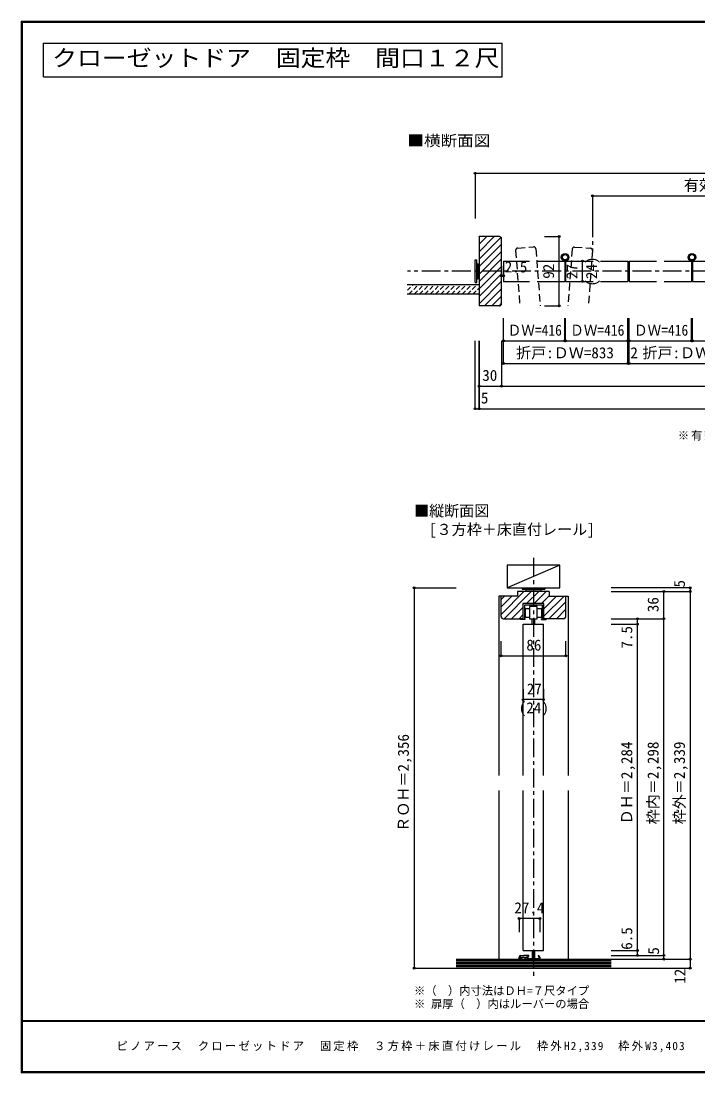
# Model space of a CAD drawing. Units: millimetres, scale not verified. Extents: x -973 to 977, y -718 to 696.
# Drawn here: x -973 to -75, y -701 to 696 of the extents above; entities that cross this region are included whole.
import ezdxf
from ezdxf.enums import TextEntityAlignment as Align

# ---------------------------------------------------------------- set-up
doc = ezdxf.new("R2010")
doc.units = ezdxf.units.MM
doc.header["$LTSCALE"] = 5
doc.header["$PDMODE"] = 32
doc.header["$PDSIZE"] = 2.5
for name, pattern in [('CHAIN1', [8, 5, -1, 1, -1]), ('DASHED1', [1.8, 1.2, -0.6]), ('DASHED2', [3, 2, -1])]:
    doc.linetypes.add(name, pattern=pattern)
for name, color, linetype in [('0-1_通り芯', 4, 'CHAIN1'), ('0-3_仕上げ', 2, 'Continuous'), ('0-4_枠', 7, 'Continuous'), ('0-6_扉', 6, 'Continuous'), ('0-7_金物', 7, 'Continuous'), ('0-A_文字', 7, 'Continuous'), ('0-B_寸法', 7, 'Continuous'), ('0-C_ハッチ', 4, 'Continuous'), ('F-1_枠', 6, 'Continuous'), ('F-A_文字', 7, 'Continuous')]:
    doc.layers.add(name, color=color, linetype=linetype)
doc.styles.add('ＭＳ ゴシック', font='')
doc.styles.get('ＭＳ ゴシック').set_extended_font_data('MS Gothic')

msp = doc.modelspace()

# ---------------------------------------------------------------- linework, layer by layer
at = {"layer": '0-1_通り芯'}
for p, q in [((-214.664, 433.658), (-214.664, 391.422)), ((463.653, 363.658), (-460.347, 363.658)), ((-293.111, -16.691), (-293.111, -575.638))]:
    msp.add_line(p, q, dxfattribs=at)
at = {"layer": '0-3_仕上げ'}
for p, q in [((-365.347, 345.658), (-460.58, 345.658)), ((-365.347, 333.158), (-460.58, 333.158)), ((-395.607, -549.667), (-190.083, -549.667)), ((-395.607, -561.667), (-190.083, -561.667))]:
    msp.add_line(p, q, dxfattribs=at)
at = {"layer": '0-3_仕上げ', "color": 4}
msp.add_line((-258.111, -26.667), (-328.111, -56.667), dxfattribs=at)
at = {"layer": '0-3_仕上げ', "color": 7}
for p, q in [((-395.607, -551.667), (-190.083, -551.667)), ((-395.607, -553.667), (-190.083, -553.667)), ((-395.607, -555.667), (-190.083, -555.667)), ((-395.607, -557.667), (-190.083, -557.667)), ((-395.607, -559.667), (-190.083, -559.667))]:
    msp.add_line(p, q, dxfattribs=at)
at = {"layer": '0-3_仕上げ', "color": 4}
msp.add_lwpolyline([(-328.111, -56.667), (-258.111, -56.667), (-258.111, -26.667), (-328.111, -26.667)], close=True, dxfattribs=at)
at = {"layer": '0-4_枠', "color": 3}
for p, q in [((-338.347, 409.658), (-365.347, 409.658)), ((-365.347, 409.658), (-365.347, 317.658)), ((-335.347, 320.658), (-335.347, 406.658)), ((-338.347, 317.658), (-365.347, 317.658)), ((-336.083, -94.691), (-336.083, -67.71)), ((-314.083, -67.71), (-336.083, -67.71)), ((-314.083, -61.691), (-314.083, -67.71)), ((-272.083, -61.691), (-314.083, -61.691)), ((-272.083, -61.691), (-272.083, -67.691)), ((-272.083, -67.71), (-250.083, -67.71)), ((-250.083, -94.691), (-250.083, -67.691)), ((-307.083, -77.691), (-307.083, -97.691)), ((-279.083, -77.691), (-307.083, -77.691)), ((-279.083, -97.691), (-279.083, -77.691)), ((-333.083, -97.691), (-307.083, -97.691)), ((-253.083, -97.691), (-279.083, -97.691))]:
    msp.add_line(p, q, dxfattribs=at)
at = {"layer": '0-4_枠', "color": 4}
for p, q in [((-250.083, -67.71), (-247.111, -67.71)), ((-247.111, -67.71), (-247.111, -305.667)), ((-339.111, -325.667), (-339.111, -549.667)), ((-247.111, -325.667), (-247.111, -549.667))]:
    msp.add_line(p, q, dxfattribs=at)
at = {"layer": '0-4_枠'}
for p, q in [((-312.111, -549.667), (-312.111, -546.967)), ((-312.111, -549.667), (-311.111, -549.667)), ((-311.111, -549.667), (-311.111, -546.924)), ((-310.111, -544.967), (-306.411, -544.967)), ((-309.211, -549.667), (-308.111, -549.667)), ((-308.111, -549.667), (-308.111, -547.067)), ((-308.011, -546.967), (-304.211, -546.967)), ((-306.111, -545.267), (-306.411, -544.967)), ((-306.111, -545.267), (-305.811, -544.967)), ((-299.511, -544.967), (-305.811, -544.967)), ((-304.111, -549.667), (-304.111, -547.067)), ((-304.111, -549.667), (-303.011, -549.667)), ((-303.011, -549.667), (-303.011, -547.741)), ((-302.923, -547.529), (-301.923, -546.529)), ((-301.411, -546.741), (-301.411, -548.667)), ((-300.411, -549.667), (-284.711, -549.667)), ((-300.311, -546.267), (-300.311, -548.267)), ((-299.411, -545.967), (-300.011, -545.967)), ((-299.811, -548.767), (-293.411, -548.767)), ((-299.211, -545.267), (-299.211, -545.767)), ((-293.111, -549.067), (-293.411, -548.767)), ((-287.011, -545.267), (-287.011, -545.767)), ((-286.811, -545.967), (-286.211, -545.967)), ((-285.911, -546.267), (-285.911, -548.267)), ((-284.711, -546.967), (-284.711, -549.667))]:
    msp.add_line(p, q, dxfattribs=at)
at = {"layer": '0-4_枠', "color": 4}
msp.add_lwpolyline([(-336.083, -67.71), (-339.111, -67.71), (-339.111, -305.667)], dxfattribs=at)
at = {"layer": '0-4_枠'}
for points in [[(-309.211, -549.667), (-309.211, -547.617), (-310.257, -546.57)], [(-293.111, -549.067), (-292.811, -548.767), (-286.411, -548.767)]]:
    msp.add_lwpolyline(points, dxfattribs=at)
at = {"layer": '0-4_枠', "color": 3}
for centre, start, end in [((-338.347, 406.658), 0, 90), ((-338.347, 320.658), 270, 0), ((-333.083, -94.691), 180.00001, 270), ((-253.083, -94.691), 270, 0.00001)]:
    msp.add_arc(centre, 3, start, end, dxfattribs=at)
at = {"layer": '0-4_枠'}
for centre, radius, start, end in [((-310.111, -546.967), 2, 90, 180), ((-310.611, -546.924), 0.5, 45, 180), ((-308.011, -547.067), 0.1, 90, 180), ((-304.211, -547.067), 0.1, 0, 90), ((-302.711, -547.741), 0.3, 135, 180), ((-301.711, -546.741), 0.3, 360, 135), ((-300.411, -548.667), 1, 180, 270), ((-300.011, -546.267), 0.3, 90, 180), ((-299.811, -548.267), 0.5, 180, 270), ((-299.511, -545.267), 0.3, 360, 90), ((-299.411, -545.767), 0.2, 270, 360), ((-286.711, -545.267), 0.3, 90, 180), ((-286.811, -545.767), 0.2, 180, 270), ((-286.711, -546.967), 2, 360, 90), ((-286.411, -548.267), 0.5, 270, 0), ((-286.211, -546.267), 0.3, 0, 90)]:
    msp.add_arc(centre, radius, start, end, dxfattribs=at)
at = {"layer": '0-6_扉', "color": 2, "linetype": 'DASHED2'}
for p, q in [((-316.739, 391.194), (-311.15, 317.658)), ((-313.975, 394.413), (-293.035, 396.004)), ((-289.817, 393.24), (-284.072, 317.658)), ((-241.586, 393.013), (-247.313, 317.658)), ((-238.367, 395.777), (-217.428, 394.186)), ((-214.664, 390.967), (-220.235, 317.658))]:
    msp.add_line(p, q, dxfattribs=at)
at = {"layer": '0-6_扉'}
for p, q in [((-332.847, 377.158), (-332.847, 350.158)), ((-332.847, 377.158), (-298.222, 377.158)), ((-250.597, 377.158), (-250.597, 350.158)), ((-250.597, 377.158), (-213.972, 377.158)), ((-203.972, 377.158), (-167.847, 377.158)), ((-167.847, 377.158), (-167.847, 350.158)), ((-165.847, 377.158), (-165.847, 350.158)), ((-165.847, 377.158), (-129.722, 377.158)), ((-82.097, 377.158), (-82.097, 350.158)), ((-82.097, 377.158), (-45.472, 377.158)), ((-332.847, 350.158), (-298.222, 350.158)), ((-288.222, 350.158), (-251.597, 350.158)), ((-250.597, 350.158), (-213.972, 350.158)), ((-203.972, 350.158), (-167.847, 350.158)), ((-165.847, 350.158), (-129.722, 350.158)), ((-119.722, 350.158), (-83.097, 350.158)), ((-82.097, 350.158), (-45.472, 350.158)), ((-306.611, -105.167), (-279.611, -105.167)), ((-306.611, -305.667), (-306.611, -105.167)), ((-279.611, -305.667), (-279.611, -105.167)), ((-306.611, -538.167), (-306.611, -325.667)), ((-279.611, -538.167), (-279.611, -325.667)), ((-306.611, -538.167), (-279.611, -538.167))]:
    msp.add_line(p, q, dxfattribs=at)
for points in [[(-288.222, 377.158), (-251.597, 377.158), (-251.597, 350.158)], [(-119.722, 377.158), (-83.097, 377.158), (-83.097, 350.158)]]:
    msp.add_lwpolyline(points, dxfattribs=at)
at = {"layer": '0-6_扉', "color": 2, "linetype": 'DASHED2'}
for centre, start, end in [((-313.748, 391.422), 94.34602, 184.34602), ((-292.808, 393.013), 4.34602, 94.34602), ((-238.595, 392.786), 85.65398, 175.65398), ((-217.655, 391.194), 355.65398, 85.65398)]:
    msp.add_arc(centre, 3, start, end, dxfattribs=at)
at = {"layer": '0-7_金物'}
for p, q in [((-370.347, 348.658), (-370.347, 378.658)), ((-370.347, 378.658), (-368.347, 378.658)), ((-368.347, 348.658), (-368.347, 378.658)), ((-368.347, 373.658), (-366.347, 373.658)), ((-366.347, 353.658), (-366.347, 373.658)), ((-365.347, 372.658), (-366.347, 372.658)), ((-368.347, 353.658), (-366.347, 353.658)), ((-366.347, 354.658), (-365.347, 354.658)), ((-370.347, 348.658), (-368.347, 348.658)), ((-308.111, -56.667), (-278.111, -56.667)), ((-308.111, -56.667), (-308.111, -58.667)), ((-308.111, -58.667), (-278.111, -58.667)), ((-303.111, -58.667), (-303.111, -60.667)), ((-303.111, -60.667), (-283.111, -60.667)), ((-302.111, -60.667), (-302.111, -61.691)), ((-284.111, -61.691), (-284.111, -60.667)), ((-283.111, -58.667), (-283.111, -60.667)), ((-278.111, -56.667), (-278.111, -58.667)), ((-298.083, -81.691), (-298.083, -97.691)), ((-288.083, -81.691), (-298.083, -81.691)), ((-288.083, -97.691), (-288.083, -81.691)), ((-310.111, -97.667), (-310.111, -98.667)), ((-310.083, -97.691), (-310.083, -98.691)), ((-307.083, -97.691), (-310.083, -97.691)), ((-305.083, -97.691), (-303.916, -97.691)), ((-304.053, -95.489), (-298.083, -95.489)), ((-303.943, -98.667), (-303.943, -97.667)), ((-303.916, -98.691), (-303.916, -97.691)), ((-298.083, -97.691), (-288.083, -97.691)), ((-291.111, -105.167), (-291.111, -97.667)), ((-282.053, -84.489), (-288.083, -84.489)), ((-288.083, -95.489), (-282.053, -95.489)), ((-282.408, -98.667), (-282.408, -97.667)), ((-282.381, -97.691), (-281.083, -97.691)), ((-282.381, -98.691), (-282.381, -97.691)), ((-282.053, -95.489), (-282.053, -84.489)), ((-279.083, -97.691), (-276.083, -97.691)), ((-276.111, -97.667), (-276.111, -98.667)), ((-276.083, -97.691), (-276.083, -98.691)), ((-303.943, -98.667), (-310.111, -98.667)), ((-303.916, -98.691), (-310.083, -98.691)), ((-282.408, -98.667), (-276.111, -98.667)), ((-282.381, -98.691), (-276.083, -98.691)), ((-294.611, -538.209), (-294.611, -548.767)), ((-291.611, -538.209), (-291.611, -548.767)), ((-291.61, -548.767), (-294.61, -548.767))]:
    msp.add_line(p, q, dxfattribs=at)
for points in [[(-281.083, -97.691), (-281.083, -79.691), (-305.083, -79.691), (-305.083, -97.691)], [(-298.083, -84.489), (-304.053, -84.489), (-304.053, -95.489)], [(-295.111, -97.667), (-295.111, -105.167), (-291.111, -105.167)]]:
    msp.add_lwpolyline(points, dxfattribs=at)
for centre, radius in [((-251.097, 382.158), 5), ((-251.097, 382.158), 3.5), ((-82.597, 382.158), 5), ((-82.597, 382.158), 3.5)]:
    msp.add_circle(centre, radius, dxfattribs=at)
at = {"layer": '0-A_文字', "color": 3}
for p, q in [((-943.333, 621.667), (-943.333, 666.667)), ((-943.333, 666.667), (-334.524, 666.667)), ((-334.524, 621.667), (-334.524, 666.667)), ((-943.333, 621.667), (-334.524, 621.667))]:
    msp.add_line(p, q, dxfattribs=at)
at = {"layer": '0-A_文字', "color": 4}
for p, q in [((-284.711, -495.767), (-312.111, -495.767)), ((-312.111, -495.767), (-312.111, -513.787)), ((-284.711, -495.767), (-284.711, -513.787))]:
    msp.add_line(p, q, dxfattribs=at)
at = {"layer": '0-A_文字'}
for p in [(-312.111, -495.767), (-284.711, -495.767)]:
    msp.add_point(p, dxfattribs=at)
at = {"layer": '0-B_寸法', "color": 4}
for p, q in [((-370.347, 493.658), (-370.347, 433.658)), ((-370.347, 493.658), (373.653, 493.658)), ((-214.664, 463.658), (-214.664, 433.658)), ((-214.664, 463.658), (217.97, 463.658)), ((-278.609, 409.658), (-258.813, 409.658)), ((-258.813, 317.658), (-258.813, 409.658)), ((-227.769, 350.158), (-227.769, 377.158)), ((-335.347, 370.948), (-335.347, 357.393)), ((-332.847, 370.948), (-332.847, 357.393)), ((-335.347, 357.393), (-332.847, 357.393)), ((-278.609, 317.658), (-258.813, 317.658)), ((-332.847, 271.158), (-332.847, 301.158)), ((-251.597, 271.158), (-251.597, 301.158)), ((-250.597, 271.158), (-250.597, 301.158)), ((-167.847, 271.158), (-167.847, 301.158)), ((-165.847, 271.158), (-165.847, 301.158)), ((-83.097, 271.158), (-83.097, 301.158)), ((-82.097, 271.158), (-82.097, 301.158)), ((-370.347, 181.158), (-370.347, 271.158)), ((-365.347, 271.158), (-365.347, 181.158)), ((-365.347, 181.158), (-365.347, 271.158)), ((-335.347, 271.158), (-335.347, 211.158)), ((-332.847, 241.158), (-332.847, 271.158)), ((-332.847, 271.158), (-251.597, 271.158)), ((-250.597, 271.158), (-167.847, 271.158)), ((-167.847, 241.158), (-167.847, 271.158)), ((-165.847, 241.158), (-165.847, 271.158)), ((-165.847, 271.158), (-83.097, 271.158)), ((-82.097, 271.158), (0.653, 271.158)), ((-332.847, 241.158), (336.153, 241.158)), ((-365.347, 211.158), (368.653, 211.158)), ((-370.347, 181.158), (368.653, 181.158)), ((-451.611, -56.667), (-395.607, -56.667)), ((-85.083, -56.667), (-190.083, -56.667)), ((-190.083, -61.667), (-85.083, -61.667)), ((-120.083, -549.667), (-120.083, -61.667)), ((-85.083, -56.667), (-85.083, -561.667)), ((-190.083, -97.667), (-155.083, -97.667)), ((-155.083, -97.666), (-120.083, -97.666)), ((-155.083, -544.667), (-155.083, -97.667)), ((-190.083, -105.167), (-155.083, -105.167)), ((-336.111, -146.914), (-336.111, -127.338)), ((-250.111, -146.914), (-250.111, -127.338)), ((-336.111, -146.914), (-250.111, -146.914)), ((-306.611, -191.124), (-306.611, -205.163)), ((-279.611, -191.124), (-279.611, -205.163)), ((-279.611, -205.163), (-306.611, -205.163)), ((-190.083, -538.167), (-155.083, -538.167)), ((-190.083, -544.667), (-120.083, -544.667)), ((-190.083, -549.667), (-85.083, -549.667)), ((-190.083, -561.667), (-85.083, -561.667)), ((-155.083, -561.667), (-120.083, -561.667))]:
    msp.add_line(p, q, dxfattribs=at)
msp.add_lwpolyline([(-451.611, -56.667), (-451.611, -561.667), (-395.607, -561.667)], dxfattribs=at)
at = {"layer": '0-B_寸法'}
for p in [(-370.347, 493.658), (-214.664, 463.658), (-258.813, 409.658), (-227.769, 377.158), (-335.347, 357.393), (-332.847, 357.393), (-227.769, 350.158), (-258.813, 317.658), (-332.847, 271.158), (-251.597, 271.158), (-250.597, 271.158), (-167.847, 271.158), (-165.847, 271.158), (-83.097, 271.158), (-82.097, 271.158), (-332.847, 241.158), (-167.847, 241.158), (-165.847, 241.158), (-365.347, 211.158), (-335.347, 211.158), (-370.347, 181.158), (-365.347, 181.158), (-365.347, 181.158), (-451.611, -56.667), (-85.083, -56.667), (-120.083, -61.667), (-85.083, -61.667), (-155.083, -97.667), (-120.083, -97.666), (-155.083, -105.167), (-336.111, -146.914), (-250.111, -146.914), (-306.611, -205.163), (-279.611, -205.163), (-155.083, -538.167), (-155.083, -544.667), (-120.083, -544.667), (-120.083, -549.667), (-85.083, -549.667), (-451.611, -561.667), (-85.083, -561.667)]:
    msp.add_point(p, dxfattribs=at)
at = {"layer": '0-C_ハッチ'}
for p, q in [((-365.347, 389.581), (-345.27, 409.658)), ((-365.347, 399.48), (-355.17, 409.658)), ((-365.347, 409.38), (-365.069, 409.658)), ((-365.347, 379.681), (-336.859, 408.169)), ((-365.347, 369.782), (-335.347, 399.782)), ((-365.347, 359.882), (-335.347, 389.882)), ((-365.347, 349.983), (-335.347, 379.983)), ((-365.347, 340.083), (-335.347, 370.083)), ((-365.347, 330.184), (-335.347, 360.184)), ((-365.347, 320.284), (-335.347, 350.284)), ((-358.074, 317.658), (-335.347, 340.385)), ((-348.175, 317.658), (-335.347, 330.485)), ((-338.275, 317.658), (-335.347, 320.586)), ((-336.083, -91.904), (-305.87, -61.691)), ((-336.083, -82.005), (-321.788, -67.71)), ((-336.083, -72.105), (-331.687, -67.71)), ((-331.97, -97.691), (-295.97, -61.691)), ((-302.071, -77.691), (-286.071, -61.691)), ((-292.171, -77.691), (-276.171, -61.691)), ((-282.272, -77.691), (-272.083, -67.502)), ((-279.083, -94.301), (-252.491, -67.71)), ((-279.083, -84.402), (-262.391, -67.71)), ((-322.071, -97.691), (-307.083, -82.703)), ((-272.573, -97.691), (-250.083, -75.201)), ((-312.171, -97.691), (-307.083, -92.603)), ((-262.674, -97.691), (-250.083, -85.1)), ((-252.756, -97.673), (-250.101, -95.018))]:
    msp.add_line(p, q, dxfattribs=at)
at = {"layer": '0-C_ハッチ', "linetype": 'DASHED1'}
for p, q in [((-460.347, 338.294), (-452.983, 345.658)), ((-458.412, 333.158), (-445.912, 345.658)), ((-451.341, 333.158), (-438.841, 345.658)), ((-444.27, 333.158), (-431.77, 345.658)), ((-437.199, 333.158), (-424.699, 345.658)), ((-430.128, 333.158), (-417.628, 345.658)), ((-423.057, 333.158), (-410.557, 345.658)), ((-415.986, 333.158), (-403.486, 345.658)), ((-408.915, 333.158), (-396.415, 345.658)), ((-401.844, 333.158), (-389.344, 345.658)), ((-394.773, 333.158), (-382.273, 345.658)), ((-387.702, 333.158), (-375.202, 345.658)), ((-380.631, 333.158), (-368.131, 345.658)), ((-373.56, 333.158), (-365.347, 341.37)), ((-366.489, 333.158), (-365.347, 334.299))]:
    msp.add_line(p, q, dxfattribs=at)
at = {"layer": 'F-1_枠'}
for p, q in [((-973.347, 695.833), (-973.347, -700.833)), ((-973.347, 695.833), (976.653, 695.833)), ((-973.347, 695), (976.653, 695)), ((-973.347, 694.167), (976.653, 694.167)), ((-972.514, 695.833), (-972.514, -700.833)), ((-971.68, 695.833), (-971.68, -700.833)), ((976.653, -631.667), (-973.347, -631.667)), ((976.653, -632.5), (-973.347, -632.5)), ((976.653, -699.167), (-973.347, -699.167)), ((976.653, -700), (-973.347, -700)), ((976.653, -700.833), (-973.347, -700.833))]:
    msp.add_line(p, q, dxfattribs=at)

# ---------------------------------------------------------------- texts
at = {"layer": '0-A_文字', "color": 3, "style": 'ＭＳ ゴシック', "width": 1.1}
msp.add_text('クローゼットドア\u3000固定枠\u3000間口１２尺', height=21.99, dxfattribs=at).set_placement((-932.083, 629.167), align=Align.BOTTOM_LEFT)
at = {"layer": '0-A_文字', "style": 'ＭＳ ゴシック', "width": 1.1}
msp.add_text('■横断面図', height=14.66, dxfattribs=at).set_placement((-460.347, 525.32), align=Align.BOTTOM_LEFT)
at = {"layer": '0-A_文字', "style": 'ＭＳ ゴシック'}
for s, height, p in [('■縦断面図', 14.66, (-451.611, 33.861)), ('\u3000[３方枠＋床直付レール]', 14.66, (-451.611, 9.108)), ('27.4', 14.66, (-318.411, -493.267)), ('※（\u3000）内寸法はＤＨ=７尺タイプ', 11, (-451.611, -600.474)), ('※ 扉厚（\u3000）内はルーバーの場合', 11, (-451.611, -617.974))]:
    msp.add_text(s, height=height, dxfattribs=at).set_placement(p, align=Align.BOTTOM_LEFT)
at = {"layer": '0-A_文字', "insert": (-101.347, 138.658), "char_height": 11, "attachment_point": 7, "style": 'ＭＳ ゴシック'}
msp.add_mtext('\\T1.17;※有効開口寸法は扉の厚さや調整によって若干異なります。', dxfattribs=at)
at = {"layer": '0-B_寸法', "style": 'ＭＳ ゴシック'}
for s, p in [('有効開口寸法＝2,843', (-93.347, 466.158)), ('2.5', (-331.167, 357.685)), ('折戸:ＤＷ=833', (-316.097, 243.658)), ('2', (-164.347, 243.658)), ('折戸:ＤＷ=833', (-148.347, 243.658)), ('30', (-360.972, 213.658)), ('5', (-362.847, 183.658)), ('86', (-302.486, -144.414)), ('27', (-301.861, -202.663)), ('(24)', (-312.486, -227.706))]:
    msp.add_text(s, height=14.66, dxfattribs=at).set_placement(p, align=Align.BOTTOM_LEFT)
for s, p in [('(24)', (-204.276, 343.283)), ('92', (-261.314, 353.693)), ('27', (-230.269, 353.283)), ('5', (-87.583, -56.246)), ('36', (-122.583, -89.042)), ('7.5', (-157.488, -137.36)), ('ＲＯＨ＝2,356', (-454.111, -380.667)), ('ＤＨ＝2,284', (-157.583, -370.667)), ('枠内＝2,298', (-122.583, -370.667)), ('枠外＝2,339', (-87.583, -370.667)), ('6.5', (-157.494, -537.272)), ('5', (-121.917, -543.772)), ('12', (-86.917, -582.431))]:
    msp.add_text(s, height=14.66, rotation=90, dxfattribs=at).set_placement(p, align=Align.BOTTOM_LEFT)
at = {"layer": '0-B_寸法', "style": 'ＭＳ ゴシック', "width": 0.9}
for p in [(-327.222, 273.658), (-244.222, 273.658), (-159.472, 273.658)]:
    msp.add_text('ＤＷ=416', height=14.66, dxfattribs=at).set_placement(p, align=Align.BOTTOM_LEFT)
at = {"layer": 'F-A_文字', "insert": (-846.68, -673.333), "char_height": 11, "attachment_point": 7, "style": 'ＭＳ ゴシック'}
msp.add_mtext('\\T1.2;ピノアース\u3000クローゼットドア\\~\\~固定枠\u3000３方枠＋床直付けレール\u3000枠外H2,339\u3000枠外W3,403', dxfattribs=at)

doc.saveas('drawing.dxf')
